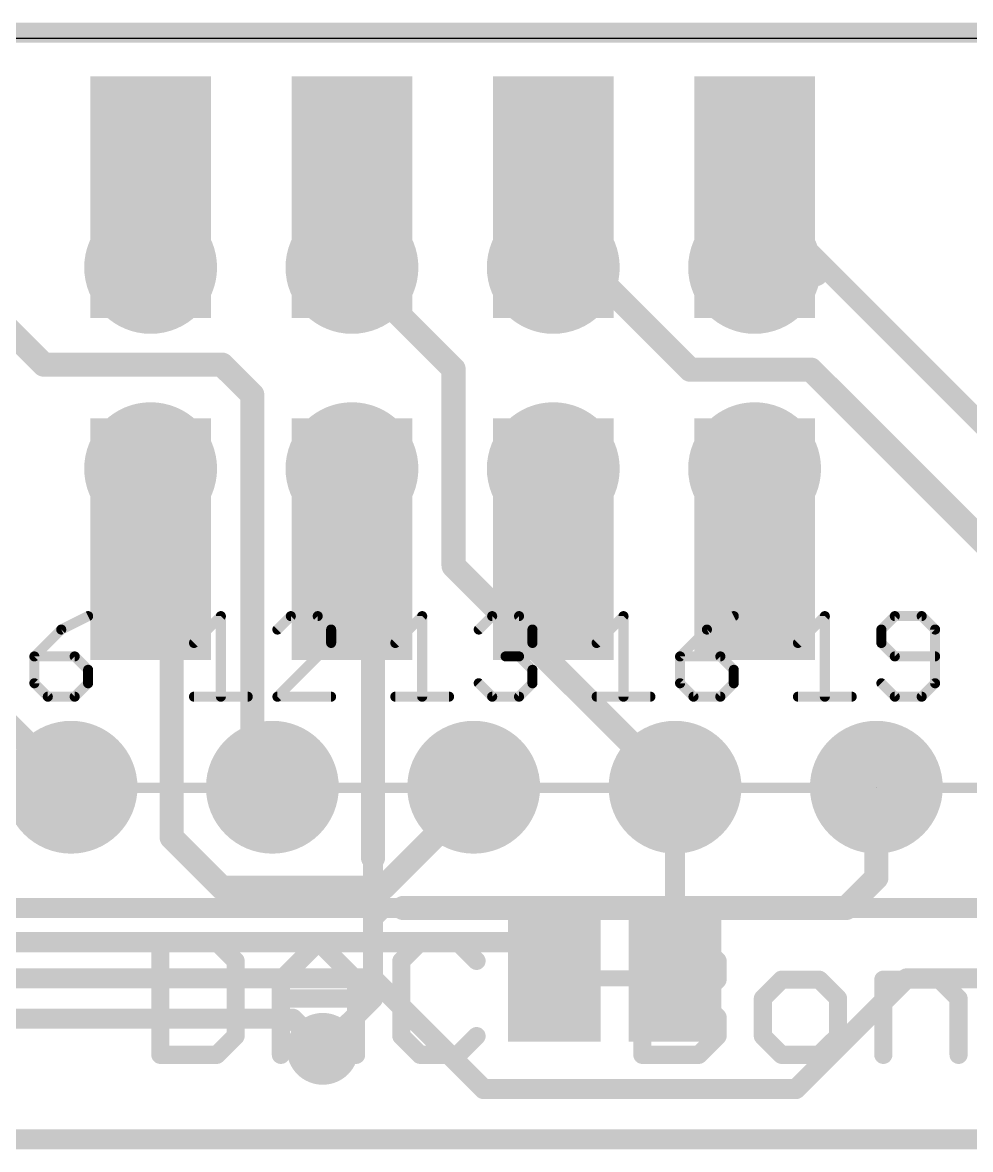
# Model space of a CAD drawing. Extents: x -5.3 to 74.7, y -12.4 to 39.9.
# Drawn here: x 47.39 to 59.35, y 16.64 to 30.86 of the extents above; entities that cross this region are included whole.
import ezdxf

# ---------------------------------------------------------------- set-up
doc = ezdxf.new("R2010")
doc.units = 0
for name, color, linetype in [('1', 12, 'CONTINUOUS'), ('16', 5, 'CONTINUOUS'), ('17', 110, 'CONTINUOUS'), ('18', 110, 'CONTINUOUS'), ('19', 53, 'CONTINUOUS'), ('20', 4, 'CONTINUOUS'), ('21', 40, 'CONTINUOUS'), ('47', 253, 'CONTINUOUS')]:
    doc.layers.add(name, color=color, linetype=linetype)

# ---------------------------------------------------------------- blocks, each defined once
blk = doc.blocks.new('ROUNDP')
at = {"const_width": 0.5}
blk.add_lwpolyline([(0, -0.25, 1), (0, 0.25, 1), (0, -0.25)], format="xyb", dxfattribs=at)
blk = doc.blocks.new('RECT')
blk.add_solid([(-0.5, -0.5), (0.5, -0.5), (-0.5, 0.5), (0.5, 0.5)])
blk = doc.blocks.new('ROUNDV')
at = {"const_width": 0.5}
blk.add_lwpolyline([(0, -0.25, 1), (0, 0.25, 1), (0, -0.25)], format="xyb", dxfattribs=at)

msp = doc.modelspace()

# ---------------------------------------------------------------- linework, layer by layer
at = {"layer": '1'}
for points, const_width in [([(65.024, 30.734), (0, 30.734)], 0.254), ([(51.55, 27.77), (52.832, 26.488)], 0.3048), ([(51.55, 27.77), (51.55, 27.77)], 0.254), ([(52.832, 24.003), (52.832, 26.488)], 0.3048), ([(51.55, 25.23), (51.816, 24.964)], 0.3048), ([(51.816, 24.964), (51.816, 20.32)], 0.3048), ([(55.626, 21.209), (52.832, 24.003)], 0.3048), ([(58.166, 20.066), (58.166, 21.209)], 0.3048), ([(55.626, 21.209), (55.626, 21.209)], 0.254), ([(51.816, 19.558), (51.816, 20.32)], 0.254), ([(57.785, 19.685), (58.166, 20.066)], 0.3048), ([(51.943, 19.685), (51.816, 19.558)], 0.254), ([(52.197, 19.685), (51.943, 19.685)], 0.254), ([(52.197, 19.685), (57.785, 19.685)], 0.3048), ([(51.816, 18.542), (51.816, 19.558)], 0.254), ([(51.181, 17.907), (51.816, 18.542)], 0.254), ([(35.306, 16.764), (65.024, 16.764)], 0.254)]:
    msp.add_lwpolyline(points, dxfattribs=dict(at, const_width=const_width))
for points, const_width in [([(51.6039, 27.8239, 1), (51.4961, 27.7161)], 0.1524), ([(51.5949, 27.8149, 1), (51.5051, 27.7251)], 0.127), ([(51.5051, 27.7251, 1), (51.5949, 27.8149)], 0.127), ([(52.9082, 26.488, 1), (52.7558, 26.488)], 0.1524), ([(52.7781, 26.4341, 1), (52.8859, 26.5419)], 0.1524), ([(51.6039, 25.2839, 1), (51.4961, 25.1761)], 0.1524), ([(51.8922, 24.964, 1), (51.7398, 24.964)], 0.1524), ([(51.7621, 24.9101, 1), (51.8699, 25.0179)], 0.1524), ([(52.8859, 24.0569, 1), (52.7781, 23.9491)], 0.1524), ([(52.7558, 24.003, 1), (52.9082, 24.003)], 0.1524), ([(55.5721, 21.1551, 1), (55.6799, 21.2629)], 0.1524), ([(58.2422, 21.209, 1), (58.0898, 21.209)], 0.1524), ([(55.6709, 21.2539, 1), (55.5811, 21.1641)], 0.127), ([(55.5811, 21.1641, 1), (55.6709, 21.2539)], 0.127), ([(51.7398, 20.32, 1), (51.8922, 20.32)], 0.1524), ([(51.8795, 20.32, 1), (51.7525, 20.32)], 0.127), ([(58.2199, 20.0121, 1), (58.1121, 20.1199)], 0.1524), ([(58.0898, 20.066, 1), (58.2422, 20.066)], 0.1524), ([(51.943, 19.7485, 1), (51.943, 19.6215)], 0.127), ([(51.9879, 19.6401, 1), (51.8981, 19.7299)], 0.127), ([(52.197, 19.7612, 1), (52.197, 19.6088)], 0.1524), ([(52.197, 19.6215, 1), (52.197, 19.7485)], 0.127), ([(57.7311, 19.7389, 1), (57.8389, 19.6311)], 0.1524), ([(57.785, 19.6088, 1), (57.785, 19.7612)], 0.1524), ([(51.8795, 19.558, 1), (51.7525, 19.558)], 0.127), ([(51.7711, 19.6029, 1), (51.8609, 19.5131)], 0.127), ([(51.7525, 19.558, 1), (51.8795, 19.558)], 0.127), ([(51.8609, 18.4971, 1), (51.7711, 18.5869)], 0.127), ([(51.7525, 18.542, 1), (51.8795, 18.542)], 0.127), ([(51.1361, 17.9519, 1), (51.2259, 17.8621)], 0.127)]:
    msp.add_lwpolyline(points, format="xyb", dxfattribs=dict(at, const_width=const_width))
at = {"layer": '16'}
for points, const_width in [([(65.024, 30.734), (0, 30.734)], 0.254), ([(51.5496, 28.6574), (51.55, 28.6574)], 0.4064), ([(51.55, 28.6574), (51.55, 27.77)], 0.4064), ([(54.0896, 28.6574), (54.09, 28.6574)], 0.4064), ([(54.09, 28.6574), (54.09, 27.77)], 0.4064), ([(56.63, 28.657), (56.63, 27.77)], 0.4064), ([(56.6296, 28.6574), (56.63, 28.657)], 0.254), ([(56.63, 28.657), (60.5728, 24.7142)], 0.254), ([(47.662, 26.543), (46.47, 27.735)], 0.3048), ([(54.526, 27.77), (54.09, 27.77)], 0.3048), ([(55.8165, 26.4795), (54.526, 27.77)], 0.3048), ([(56.63, 27.77), (56.63, 27.735)], 0.3048), ([(56.679, 27.686), (56.63, 27.735)], 0.254), ([(57.404, 27.686), (56.679, 27.686)], 0.3048), ([(47.662, 26.543), (49.911, 26.543)], 0.3048), ([(49.911, 26.543), (50.292, 26.162)], 0.3048), ([(55.8165, 26.4795), (57.3405, 26.4795)], 0.3048), ([(57.3405, 26.4795), (60.325, 23.495)], 0.3048), ([(50.292, 26.162), (50.292, 21.463)], 0.3048), ([(49.01, 25.23), (49.0096, 25.2296)], 0.3048), ([(49.0096, 25.2296), (49.0096, 24.892)], 0.3048), ([(51.55, 24.3394), (51.55, 25.23)], 0.4064), ([(54.09, 24.3394), (54.09, 25.23)], 0.4064), ([(49.022, 24.892), (49.0096, 24.892)], 0.4064), ([(49.0096, 24.892), (49.0096, 24.3394)], 0.4064), ([(49.022, 24.052), (49.022, 24.892)], 0.4064), ([(51.5496, 24.3394), (51.55, 24.3394)], 0.4064), ([(54.0896, 24.3394), (54.09, 24.3394)], 0.4064), ([(49.1, 24.052), (49.022, 24.052)], 0.4064), ([(49.1, 24.052), (49.276, 23.876)], 0.3048), ([(49.276, 23.876), (49.276, 20.574)], 0.3048), ([(46.47, 22.745), (48.006, 21.209)], 0.3048), ([(50.292, 21.463), (50.546, 21.209)], 0.3048), ([(53.086, 21.082), (53.086, 21.209)], 0.3048), ([(51.943, 19.939), (53.086, 21.082)], 0.3048), ([(55.626, 18.796), (55.626, 21.209)], 0.254), ([(49.276, 20.574), (49.911, 19.939)], 0.3048), ([(49.911, 19.939), (51.943, 19.939)], 0.3048), ([(0, 19.685), (65.024, 19.685)], 0.254), ([(31.6876, 19.2532), (53.6448, 19.2532)], 0.254), ([(53.6448, 19.2532), (54.102, 18.796)], 0.254), ([(31.877, 18.796), (51.816, 18.796)], 0.254), ([(51.816, 18.796), (53.213, 17.399)], 0.254), ([(57.15, 17.399), (58.547, 18.796)], 0.254), ([(58.547, 18.796), (61.214, 18.796)], 0.254), ([(32.131, 18.288), (50.8, 18.288)], 0.254), ([(50.8, 18.288), (51.181, 17.907)], 0.254), ([(53.213, 17.399), (57.15, 17.399)], 0.254)]:
    msp.add_lwpolyline(points, dxfattribs=dict(at, const_width=const_width))
for points, const_width in [([(51.5496, 28.759, 1), (51.5496, 28.5558)], 0.2032), ([(51.6516, 28.6574, 1), (51.4484, 28.6574)], 0.2032), ([(51.55, 28.5558, 1), (51.55, 28.759)], 0.2032), ([(54.0896, 28.759, 1), (54.0896, 28.5558)], 0.2032), ([(54.1916, 28.6574, 1), (53.9884, 28.6574)], 0.2032), ([(54.09, 28.5558, 1), (54.09, 28.759)], 0.2032), ([(56.7316, 28.657, 1), (56.5284, 28.657)], 0.2032), ([(56.6745, 28.7023, 1), (56.5847, 28.6125)], 0.127), ([(56.6749, 28.7019, 1), (56.5851, 28.6121)], 0.127), ([(56.5851, 28.6121, 1), (56.6749, 28.7019)], 0.127), ([(54.09, 27.8462, 1), (54.09, 27.6938)], 0.1524), ([(54.5799, 27.8239, 1), (54.4721, 27.7161)], 0.1524), ([(54.526, 27.6938, 1), (54.526, 27.8462)], 0.1524), ([(56.7062, 27.77, 1), (56.5538, 27.77)], 0.1524), ([(51.4484, 27.77, 1), (51.6516, 27.77)], 0.2032), ([(53.9884, 27.77, 1), (54.1916, 27.77)], 0.2032), ([(56.5284, 27.77, 1), (56.7316, 27.77)], 0.2032), ([(56.5538, 27.735, 1), (56.7062, 27.735)], 0.1524), ([(56.6749, 27.7799, 1), (56.5851, 27.6901)], 0.127), ([(56.679, 27.7622, 1), (56.679, 27.6098)], 0.1524), ([(56.6341, 27.6411, 1), (56.7239, 27.7309)], 0.127), ([(57.404, 27.6098, 1), (57.404, 27.7622)], 0.1524), ([(47.662, 26.6192, 1), (47.662, 26.4668)], 0.1524), ([(47.6081, 26.4891, 1), (47.7159, 26.5969)], 0.1524), ([(49.9649, 26.5969, 1), (49.8571, 26.4891)], 0.1524), ([(49.911, 26.4668, 1), (49.911, 26.6192)], 0.1524), ([(55.8165, 26.5557, 1), (55.8165, 26.4033)], 0.1524), ([(55.7626, 26.4256, 1), (55.8704, 26.5334)], 0.1524), ([(57.3944, 26.5334, 1), (57.2866, 26.4256)], 0.1524), ([(57.3405, 26.4033, 1), (57.3405, 26.5557)], 0.1524), ([(50.3682, 26.162, 1), (50.2158, 26.162)], 0.1524), ([(50.2381, 26.1081, 1), (50.3459, 26.2159)], 0.1524), ([(49.0858, 25.2296, 1), (48.9334, 25.2296)], 0.1524), ([(48.9557, 25.2835, 1), (49.0635, 25.1757)], 0.1524), ([(49.0639, 25.1761, 1), (48.9561, 25.2839)], 0.1524), ([(51.6516, 25.23, 1), (51.4484, 25.23)], 0.2032), ([(54.1916, 25.23, 1), (53.9884, 25.23)], 0.2032), ([(49.0096, 24.9936, 1), (49.0096, 24.7904)], 0.2032), ([(49.1112, 24.892, 1), (48.908, 24.892)], 0.2032), ([(49.1236, 24.892, 1), (48.9204, 24.892)], 0.2032), ([(49.022, 24.7904, 1), (49.022, 24.9936)], 0.2032), ([(48.9334, 24.892, 1), (49.0858, 24.892)], 0.1524), ([(51.5496, 24.441, 1), (51.5496, 24.2378)], 0.2032), ([(51.55, 24.2378, 1), (51.55, 24.441)], 0.2032), ([(54.0896, 24.441, 1), (54.0896, 24.2378)], 0.2032), ([(54.09, 24.2378, 1), (54.09, 24.441)], 0.2032), ([(48.908, 24.3394, 1), (49.1112, 24.3394)], 0.2032), ([(51.4484, 24.3394, 1), (51.6516, 24.3394)], 0.2032), ([(53.9884, 24.3394, 1), (54.1916, 24.3394)], 0.2032), ([(49.022, 24.1536, 1), (49.022, 23.9504)], 0.2032), ([(49.1539, 24.1059, 1), (49.0461, 23.9981)], 0.1524), ([(49.1, 23.9504, 1), (49.1, 24.1536)], 0.2032), ([(48.9204, 24.052, 1), (49.1236, 24.052)], 0.2032), ([(49.3522, 23.876, 1), (49.1998, 23.876)], 0.1524), ([(49.2221, 23.8221, 1), (49.3299, 23.9299)], 0.1524), ([(50.3459, 21.5169, 1), (50.2381, 21.4091)], 0.1524), ([(50.2158, 21.463, 1), (50.3682, 21.463)], 0.1524), ([(47.9521, 21.1551, 1), (48.0599, 21.2629)], 0.1524), ([(50.4921, 21.1551, 1), (50.5999, 21.2629)], 0.1524), ([(53.1622, 21.209, 1), (53.0098, 21.209)], 0.1524), ([(55.6895, 21.209, 1), (55.5625, 21.209)], 0.127), ([(53.1399, 21.0281, 1), (53.0321, 21.1359)], 0.1524), ([(53.0098, 21.082, 1), (53.1622, 21.082)], 0.1524), ([(49.3299, 20.6279, 1), (49.2221, 20.5201)], 0.1524), ([(49.1998, 20.574, 1), (49.3522, 20.574)], 0.1524), ([(49.911, 20.0152, 1), (49.911, 19.8628)], 0.1524), ([(49.8571, 19.8851, 1), (49.9649, 19.9929)], 0.1524), ([(51.8891, 19.9929, 1), (51.9969, 19.8851)], 0.1524), ([(51.943, 19.8628, 1), (51.943, 20.0152)], 0.1524), ([(53.6897, 19.2981, 1), (53.5999, 19.2083)], 0.127), ([(53.6448, 19.1897, 1), (53.6448, 19.3167)], 0.127), ([(51.8609, 18.8409, 1), (51.7711, 18.7511)], 0.127), ([(51.816, 18.7325, 1), (51.816, 18.8595)], 0.127), ([(58.547, 18.8595, 1), (58.547, 18.7325)], 0.127), ([(58.5919, 18.7511, 1), (58.5021, 18.8409)], 0.127), ([(54.0571, 18.7511, 1), (54.1469, 18.8409)], 0.127), ([(55.5625, 18.796, 1), (55.6895, 18.796)], 0.127), ([(50.8449, 18.3329, 1), (50.7551, 18.2431)], 0.127), ([(50.8, 18.2245, 1), (50.8, 18.3515)], 0.127), ([(51.1361, 17.8621, 1), (51.2259, 17.9519)], 0.127), ([(53.213, 17.4625, 1), (53.213, 17.3355)], 0.127), ([(53.1681, 17.3541, 1), (53.2579, 17.4439)], 0.127), ([(57.1051, 17.4439, 1), (57.1949, 17.3541)], 0.127), ([(57.15, 17.3355, 1), (57.15, 17.4625)], 0.127)]:
    msp.add_lwpolyline(points, format="xyb", dxfattribs=dict(at, const_width=const_width))
at = {"layer": '19'}
msp.add_line((58.166, 21.209), (58.166, 21.209), dxfattribs=at)
at = {"layer": '20'}
msp.add_line((62, 30.6604), (3, 30.6604), dxfattribs=at)
at = {"layer": '21'}
for points, const_width in [([(48.2212, 23.3689), (47.8822, 23.1994)], 0.127), ([(49.557, 23.0299), (49.896, 23.3689)], 0.127), ([(49.896, 23.3689), (49.896, 22.352)], 0.127), ([(50.779, 23.3689), (50.6095, 23.1994)], 0.127), ([(51.1179, 23.3689), (50.779, 23.3689)], 0.127), ([(51.2874, 23.1994), (51.1179, 23.3689)], 0.127), ([(52.097, 23.0299), (52.436, 23.3689)], 0.127), ([(52.436, 23.3689), (52.436, 22.352)], 0.127), ([(53.1495, 23.1994), (53.319, 23.3689)], 0.127), ([(53.319, 23.3689), (53.6579, 23.3689)], 0.127), ([(53.6579, 23.3689), (53.8274, 23.1994)], 0.127), ([(54.637, 23.0299), (54.976, 23.3689)], 0.127), ([(54.976, 23.3689), (54.976, 22.352)], 0.127), ([(56.3674, 23.3689), (56.0285, 23.1994)], 0.127), ([(57.177, 23.0299), (57.516, 23.3689)], 0.127), ([(57.516, 23.3689), (57.516, 22.352)], 0.127), ([(58.399, 23.3689), (58.2295, 23.1994)], 0.127), ([(58.7379, 23.3689), (58.399, 23.3689)], 0.127), ([(58.9074, 23.1994), (58.7379, 23.3689)], 0.127), ([(47.8822, 23.1994), (47.5433, 22.8604)], 0.127), ([(51.2874, 23.0299), (51.2874, 23.1994)], 0.127), ([(53.8274, 23.1994), (53.8274, 23.0299)], 0.127), ([(56.0285, 23.1994), (55.6895, 22.8604)], 0.127), ([(58.2295, 23.1994), (58.2295, 23.0299)], 0.127), ([(58.9074, 22.5215), (58.9074, 23.1994)], 0.127), ([(50.6095, 22.352), (51.2874, 23.0299)], 0.127), ([(53.8274, 23.0299), (53.6579, 22.8604)], 0.127), ([(58.2295, 23.0299), (58.399, 22.8604)], 0.127), ([(47.5433, 22.8604), (47.5433, 22.5215)], 0.127), ([(48.0517, 22.8604), (47.5433, 22.8604)], 0.127), ([(48.2212, 22.691), (48.0517, 22.8604)], 0.127), ([(53.6579, 22.8604), (53.4885, 22.8604)], 0.127), ([(53.6579, 22.8604), (53.8274, 22.691)], 0.127), ([(55.6895, 22.8604), (55.6895, 22.5215)], 0.127), ([(56.1979, 22.8604), (55.6895, 22.8604)], 0.127), ([(56.3674, 22.691), (56.1979, 22.8604)], 0.127), ([(58.399, 22.8604), (58.9074, 22.8604)], 0.127), ([(48.2212, 22.5215), (48.2212, 22.691)], 0.127), ([(53.8274, 22.691), (53.8274, 22.5215)], 0.127), ([(56.3674, 22.5215), (56.3674, 22.691)], 0.127), ([(47.5433, 22.5215), (47.7127, 22.352)], 0.127), ([(48.0517, 22.352), (48.2212, 22.5215)], 0.127), ([(53.319, 22.352), (53.1495, 22.5215)], 0.127), ([(53.8274, 22.5215), (53.6579, 22.352)], 0.127), ([(55.6895, 22.5215), (55.859, 22.352)], 0.127), ([(56.1979, 22.352), (56.3674, 22.5215)], 0.127), ([(58.2295, 22.5215), (58.399, 22.352)], 0.127), ([(58.7379, 22.352), (58.9074, 22.5215)], 0.127), ([(47.7127, 22.352), (48.0517, 22.352)], 0.127), ([(49.557, 22.352), (50.235, 22.352)], 0.127), ([(51.2874, 22.352), (50.6095, 22.352)], 0.127), ([(52.097, 22.352), (52.775, 22.352)], 0.127), ([(53.6579, 22.352), (53.319, 22.352)], 0.127), ([(54.637, 22.352), (55.315, 22.352)], 0.127), ([(55.859, 22.352), (56.1979, 22.352)], 0.127), ([(57.177, 22.352), (57.855, 22.352)], 0.127), ([(58.399, 22.352), (58.7379, 22.352)], 0.127), ([(49.1328, 19.2544), (49.1328, 17.8308)], 0.2286), ([(49.8446, 19.2544), (49.1328, 19.2544)], 0.2286), ([(50.0819, 19.0171), (49.8446, 19.2544)], 0.2286), ([(50.653, 18.7799), (51.1276, 19.2544)], 0.2286), ([(51.1276, 19.2544), (51.6021, 18.7799)], 0.2286), ([(52.4105, 19.2544), (52.1733, 19.0171)], 0.2286), ([(52.8851, 19.2544), (52.4105, 19.2544)], 0.2286), ([(53.1223, 19.0171), (52.8851, 19.2544)], 0.2286), ([(55.2137, 17.8308), (55.2137, 19.2544)], 0.2286), ([(55.2137, 19.2544), (55.9255, 19.2544)], 0.2286), ([(55.9255, 19.2544), (56.1628, 19.0171)], 0.2286), ([(50.0819, 18.0681), (50.0819, 19.0171)], 0.2286), ([(52.1733, 19.0171), (52.1733, 18.0681)], 0.2286), ([(56.1628, 19.0171), (56.1628, 18.7799)], 0.2286), ([(50.653, 17.8308), (50.653, 18.7799)], 0.2286), ([(51.6021, 18.7799), (51.6021, 17.8308)], 0.2286), ([(56.1628, 18.7799), (55.9255, 18.5426)], 0.2286), ([(56.9712, 18.7799), (56.7339, 18.5426)], 0.2286), ([(57.4457, 18.7799), (56.9712, 18.7799)], 0.2286), ([(57.683, 18.5426), (57.4457, 18.7799)], 0.2286), ([(58.2541, 17.8308), (58.2541, 18.7799)], 0.2286), ([(58.2541, 18.7799), (58.9659, 18.7799)], 0.2286), ([(58.9659, 18.7799), (59.2032, 18.5426)], 0.2286), ([(50.653, 18.5426), (51.6021, 18.5426)], 0.2286), ([(55.2137, 18.5426), (55.9255, 18.5426)], 0.2286), ([(55.9255, 18.5426), (56.1628, 18.3053)], 0.2286), ([(56.7339, 18.5426), (56.7339, 18.0681)], 0.2286), ([(57.683, 18.0681), (57.683, 18.5426)], 0.2286), ([(59.2032, 18.5426), (59.2032, 17.8308)], 0.2286), ([(56.1628, 18.3053), (56.1628, 18.0681)], 0.2286), ([(49.8446, 17.8308), (50.0819, 18.0681)], 0.2286), ([(52.1733, 18.0681), (52.4105, 17.8308)], 0.2286), ([(52.8851, 17.8308), (53.1223, 18.0681)], 0.2286), ([(56.1628, 18.0681), (55.9255, 17.8308)], 0.2286), ([(56.7339, 18.0681), (56.9712, 17.8308)], 0.2286), ([(57.4457, 17.8308), (57.683, 18.0681)], 0.2286), ([(49.1328, 17.8308), (49.8446, 17.8308)], 0.2286), ([(52.4105, 17.8308), (52.8851, 17.8308)], 0.2286), ([(55.9255, 17.8308), (55.2137, 17.8308)], 0.2286), ([(56.9712, 17.8308), (57.4457, 17.8308)], 0.2286)]:
    msp.add_lwpolyline(points, dxfattribs=dict(at, const_width=const_width))
for points, const_width in [([(48.2354, 23.3405, 1), (48.207, 23.3973)], 0.0635), ([(49.9277, 23.3689, 1), (49.8642, 23.3689)], 0.0635), ([(49.9184, 23.3464, 1), (49.8735, 23.3913)], 0.0635), ([(50.779, 23.4006, 1), (50.779, 23.3371)], 0.0635), ([(50.8014, 23.3464, 1), (50.7565, 23.3913)], 0.0635), ([(51.1404, 23.3913, 1), (51.0955, 23.3464)], 0.0635), ([(51.1179, 23.3371, 1), (51.1179, 23.4006)], 0.0635), ([(52.4677, 23.3689, 1), (52.4042, 23.3689)], 0.0635), ([(52.4584, 23.3464, 1), (52.4135, 23.3913)], 0.0635), ([(53.319, 23.4006, 1), (53.319, 23.3371)], 0.0635), ([(53.3414, 23.3464, 1), (53.2965, 23.3913)], 0.0635), ([(53.6804, 23.3913, 1), (53.6355, 23.3464)], 0.0635), ([(53.6579, 23.3371, 1), (53.6579, 23.4006)], 0.0635), ([(55.0077, 23.3689, 1), (54.9442, 23.3689)], 0.0635), ([(54.9984, 23.3464, 1), (54.9535, 23.3913)], 0.0635), ([(56.3816, 23.3405, 1), (56.3532, 23.3973)], 0.0635), ([(57.5477, 23.3689, 1), (57.4842, 23.3689)], 0.0635), ([(57.5384, 23.3464, 1), (57.4935, 23.3913)], 0.0635), ([(58.399, 23.4006, 1), (58.399, 23.3371)], 0.0635), ([(58.4214, 23.3464, 1), (58.3765, 23.3913)], 0.0635), ([(58.7604, 23.3913, 1), (58.7155, 23.3464)], 0.0635), ([(58.7379, 23.3371, 1), (58.7379, 23.4006)], 0.0635), ([(47.868, 23.2278, 1), (47.8964, 23.171)], 0.0635), ([(47.9047, 23.1769, 1), (47.8598, 23.2218)], 0.0635), ([(50.587, 23.2218, 1), (50.632, 23.1769)], 0.0635), ([(51.3192, 23.1994, 1), (51.2557, 23.1994)], 0.0635), ([(51.265, 23.1769, 1), (51.3099, 23.2218)], 0.0635), ([(53.127, 23.2218, 1), (53.172, 23.1769)], 0.0635), ([(53.8592, 23.1994, 1), (53.7957, 23.1994)], 0.0635), ([(53.805, 23.1769, 1), (53.8499, 23.2218)], 0.0635), ([(56.0143, 23.2278, 1), (56.0427, 23.171)], 0.0635), ([(56.0509, 23.1769, 1), (56.006, 23.2218)], 0.0635), ([(58.2613, 23.1994, 1), (58.1977, 23.1994)], 0.0635), ([(58.207, 23.2218, 1), (58.252, 23.1769)], 0.0635), ([(58.9392, 23.1994, 1), (58.8757, 23.1994)], 0.0635), ([(58.885, 23.1769, 1), (58.9299, 23.2218)], 0.0635), ([(49.5346, 23.0524, 1), (49.5795, 23.0075)], 0.0635), ([(51.2557, 23.0299, 1), (51.3192, 23.0299)], 0.0635), ([(51.3099, 23.0075, 1), (51.265, 23.0524)], 0.0635), ([(52.0746, 23.0524, 1), (52.1195, 23.0075)], 0.0635), ([(53.7957, 23.0299, 1), (53.8592, 23.0299)], 0.0635), ([(53.8499, 23.0075, 1), (53.805, 23.0524)], 0.0635), ([(54.6146, 23.0524, 1), (54.6595, 23.0075)], 0.0635), ([(57.1546, 23.0524, 1), (57.1995, 23.0075)], 0.0635), ([(58.1977, 23.0299, 1), (58.2613, 23.0299)], 0.0635), ([(58.252, 23.0524, 1), (58.207, 23.0075)], 0.0635), ([(47.575, 22.8604, 1), (47.5115, 22.8604)], 0.0635), ([(47.5433, 22.8922, 1), (47.5433, 22.8287)], 0.0635), ([(47.5208, 22.8829, 1), (47.5657, 22.838)], 0.0635), ([(48.0742, 22.8829, 1), (48.0293, 22.838)], 0.0635), ([(48.0517, 22.8287, 1), (48.0517, 22.8922)], 0.0635), ([(53.4885, 22.8922, 1), (53.4885, 22.8287)], 0.0635), ([(53.6804, 22.8829, 1), (53.6355, 22.838)], 0.0635), ([(53.6355, 22.8829, 1), (53.6804, 22.838)], 0.0635), ([(53.6579, 22.8287, 1), (53.6579, 22.8922)], 0.0635), ([(55.7213, 22.8604, 1), (55.6578, 22.8604)], 0.0635), ([(55.6895, 22.8922, 1), (55.6895, 22.8287)], 0.0635), ([(55.667, 22.8829, 1), (55.712, 22.838)], 0.0635), ([(56.2204, 22.8829, 1), (56.1755, 22.838)], 0.0635), ([(56.1979, 22.8287, 1), (56.1979, 22.8922)], 0.0635), ([(58.399, 22.8922, 1), (58.399, 22.8287)], 0.0635), ([(58.3765, 22.838, 1), (58.4214, 22.8829)], 0.0635), ([(58.9074, 22.8287, 1), (58.9074, 22.8922)], 0.0635), ([(48.2529, 22.691, 1), (48.1894, 22.691)], 0.0635), ([(48.1987, 22.6685, 1), (48.2436, 22.7134)], 0.0635), ([(53.8592, 22.691, 1), (53.7957, 22.691)], 0.0635), ([(53.805, 22.6685, 1), (53.8499, 22.7134)], 0.0635), ([(56.3992, 22.691, 1), (56.3357, 22.691)], 0.0635), ([(56.345, 22.6685, 1), (56.3899, 22.7134)], 0.0635), ([(47.5115, 22.5215, 1), (47.575, 22.5215)], 0.0635), ([(47.5657, 22.5439, 1), (47.5208, 22.499)], 0.0635), ([(48.1894, 22.5215, 1), (48.2529, 22.5215)], 0.0635), ([(48.2436, 22.499, 1), (48.1987, 22.5439)], 0.0635), ([(53.172, 22.5439, 1), (53.127, 22.499)], 0.0635), ([(53.7957, 22.5215, 1), (53.8592, 22.5215)], 0.0635), ([(53.8499, 22.499, 1), (53.805, 22.5439)], 0.0635), ([(55.712, 22.5439, 1), (55.667, 22.499)], 0.0635), ([(55.6578, 22.5215, 1), (55.7213, 22.5215)], 0.0635), ([(56.3357, 22.5215, 1), (56.3992, 22.5215)], 0.0635), ([(56.3899, 22.499, 1), (56.345, 22.5439)], 0.0635), ([(58.252, 22.5439, 1), (58.207, 22.499)], 0.0635), ([(58.8757, 22.5215, 1), (58.9392, 22.5215)], 0.0635), ([(58.9299, 22.499, 1), (58.885, 22.5439)], 0.0635), ([(47.7127, 22.3837, 1), (47.7127, 22.3203)], 0.0635), ([(47.6903, 22.3295, 1), (47.7352, 22.3745)], 0.0635), ([(48.0293, 22.3745, 1), (48.0742, 22.3295)], 0.0635), ([(48.0517, 22.3203, 1), (48.0517, 22.3837)], 0.0635), ([(49.557, 22.3837, 1), (49.557, 22.3203)], 0.0635), ([(49.8642, 22.352, 1), (49.9277, 22.352)], 0.0635), ([(50.235, 22.3203, 1), (50.235, 22.3837)], 0.0635), ([(50.587, 22.3745, 1), (50.632, 22.3295)], 0.0635), ([(50.6095, 22.3837, 1), (50.6095, 22.3203)], 0.0635), ([(51.2874, 22.3203, 1), (51.2874, 22.3837)], 0.0635), ([(52.097, 22.3837, 1), (52.097, 22.3203)], 0.0635), ([(52.4042, 22.352, 1), (52.4677, 22.352)], 0.0635), ([(52.775, 22.3203, 1), (52.775, 22.3837)], 0.0635), ([(53.319, 22.3837, 1), (53.319, 22.3203)], 0.0635), ([(53.2965, 22.3295, 1), (53.3414, 22.3745)], 0.0635), ([(53.6355, 22.3745, 1), (53.6804, 22.3295)], 0.0635), ([(53.6579, 22.3203, 1), (53.6579, 22.3837)], 0.0635), ([(54.637, 22.3837, 1), (54.637, 22.3203)], 0.0635), ([(54.9442, 22.352, 1), (55.0077, 22.352)], 0.0635), ([(55.315, 22.3203, 1), (55.315, 22.3837)], 0.0635), ([(55.859, 22.3837, 1), (55.859, 22.3203)], 0.0635), ([(55.8365, 22.3295, 1), (55.8814, 22.3745)], 0.0635), ([(56.1755, 22.3745, 1), (56.2204, 22.3295)], 0.0635), ([(56.1979, 22.3203, 1), (56.1979, 22.3837)], 0.0635), ([(57.177, 22.3837, 1), (57.177, 22.3203)], 0.0635), ([(57.4842, 22.352, 1), (57.5477, 22.352)], 0.0635), ([(57.855, 22.3203, 1), (57.855, 22.3837)], 0.0635), ([(58.399, 22.3837, 1), (58.399, 22.3203)], 0.0635), ([(58.3765, 22.3295, 1), (58.4214, 22.3745)], 0.0635), ([(58.7155, 22.3745, 1), (58.7604, 22.3295)], 0.0635), ([(58.7379, 22.3203, 1), (58.7379, 22.3837)], 0.0635), ([(49.19, 19.2544, 1), (49.0757, 19.2544)], 0.1143), ([(49.1328, 19.3116, 1), (49.1328, 19.1973)], 0.1143), ([(49.885, 19.2948, 1), (49.8042, 19.214)], 0.1143), ([(49.8446, 19.1973, 1), (49.8446, 19.3116)], 0.1143), ([(51.168, 19.2948, 1), (51.0872, 19.214)], 0.1143), ([(51.168, 19.214, 1), (51.0872, 19.2948)], 0.1143), ([(52.4105, 19.3116, 1), (52.4105, 19.1973)], 0.1143), ([(52.4509, 19.214, 1), (52.3701, 19.2948)], 0.1143), ([(52.9255, 19.2948, 1), (52.8447, 19.214)], 0.1143), ([(52.8851, 19.1973, 1), (52.8851, 19.3116)], 0.1143), ([(55.2708, 19.2544, 1), (55.1565, 19.2544)], 0.1143), ([(55.2137, 19.3116, 1), (55.2137, 19.1973)], 0.1143), ([(55.9659, 19.2948, 1), (55.8851, 19.214)], 0.1143), ([(55.9255, 19.1973, 1), (55.9255, 19.3116)], 0.1143), ([(50.139, 19.0171, 1), (50.0247, 19.0171)], 0.1143), ([(50.0415, 18.9767, 1), (50.1223, 19.0576)], 0.1143), ([(52.1328, 19.0576, 1), (52.2137, 18.9767)], 0.1143), ([(52.2304, 19.0171, 1), (52.1161, 19.0171)], 0.1143), ([(53.0819, 18.9767, 1), (53.1627, 19.0576)], 0.1143), ([(56.2199, 19.0171, 1), (56.1056, 19.0171)], 0.1143), ([(56.1224, 18.9767, 1), (56.2032, 19.0576)], 0.1143), ([(50.6126, 18.8203, 1), (50.6935, 18.7395)], 0.1143), ([(50.7102, 18.7799, 1), (50.5959, 18.7799)], 0.1143), ([(51.6593, 18.7799, 1), (51.545, 18.7799)], 0.1143), ([(51.5617, 18.7395, 1), (51.6425, 18.8203)], 0.1143), ([(56.1056, 18.7799, 1), (56.2199, 18.7799)], 0.1143), ([(56.2032, 18.7395, 1), (56.1224, 18.8203)], 0.1143), ([(56.9712, 18.837, 1), (56.9712, 18.7227)], 0.1143), ([(57.0116, 18.7395, 1), (56.9308, 18.8203)], 0.1143), ([(57.4861, 18.8203, 1), (57.4053, 18.7395)], 0.1143), ([(57.4457, 18.7227, 1), (57.4457, 18.837)], 0.1143), ([(58.2541, 18.837, 1), (58.2541, 18.7227)], 0.1143), ([(58.3113, 18.7799, 1), (58.197, 18.7799)], 0.1143), ([(59.0064, 18.8203, 1), (58.9255, 18.7395)], 0.1143), ([(58.9659, 18.7227, 1), (58.9659, 18.837)], 0.1143), ([(50.653, 18.5998, 1), (50.653, 18.4855)], 0.1143), ([(51.6021, 18.4855, 1), (51.6021, 18.5998)], 0.1143), ([(55.2137, 18.5998, 1), (55.2137, 18.4855)], 0.1143), ([(55.9659, 18.583, 1), (55.8851, 18.5022)], 0.1143), ([(55.8851, 18.583, 1), (55.9659, 18.5022)], 0.1143), ([(55.9255, 18.4855, 1), (55.9255, 18.5998)], 0.1143), ([(56.6935, 18.583, 1), (56.7743, 18.5022)], 0.1143), ([(56.7911, 18.5426, 1), (56.6768, 18.5426)], 0.1143), ([(57.7401, 18.5426, 1), (57.6258, 18.5426)], 0.1143), ([(57.6426, 18.5022, 1), (57.7234, 18.583)], 0.1143), ([(59.2604, 18.5426, 1), (59.1461, 18.5426)], 0.1143), ([(59.1628, 18.5022, 1), (59.2436, 18.583)], 0.1143), ([(56.2199, 18.3053, 1), (56.1056, 18.3053)], 0.1143), ([(56.1224, 18.2649, 1), (56.2032, 18.3457)], 0.1143), ([(50.0247, 18.0681, 1), (50.139, 18.0681)], 0.1143), ([(50.1223, 18.0277, 1), (50.0415, 18.1085)], 0.1143), ([(52.2137, 18.1085, 1), (52.1328, 18.0277)], 0.1143), ([(52.1161, 18.0681, 1), (52.2304, 18.0681)], 0.1143), ([(53.1627, 18.0277, 1), (53.0819, 18.1085)], 0.1143), ([(56.1056, 18.0681, 1), (56.2199, 18.0681)], 0.1143), ([(56.2032, 18.0277, 1), (56.1224, 18.1085)], 0.1143), ([(56.7743, 18.1085, 1), (56.6935, 18.0277)], 0.1143), ([(56.6768, 18.0681, 1), (56.7911, 18.0681)], 0.1143), ([(57.6258, 18.0681, 1), (57.7401, 18.0681)], 0.1143), ([(57.7234, 18.0277, 1), (57.6426, 18.1085)], 0.1143), ([(49.1328, 17.888, 1), (49.1328, 17.7736)], 0.1143), ([(49.8042, 17.8712, 1), (49.885, 17.7904)], 0.1143), ([(49.8446, 17.7736, 1), (49.8446, 17.888)], 0.1143), ([(52.4105, 17.888, 1), (52.4105, 17.7736)], 0.1143), ([(52.3701, 17.7904, 1), (52.4509, 17.8712)], 0.1143), ([(52.8447, 17.8712, 1), (52.9255, 17.7904)], 0.1143), ([(52.8851, 17.7736, 1), (52.8851, 17.888)], 0.1143), ([(55.2137, 17.888, 1), (55.2137, 17.7736)], 0.1143), ([(55.8851, 17.8712, 1), (55.9659, 17.7904)], 0.1143), ([(55.9255, 17.7736, 1), (55.9255, 17.888)], 0.1143), ([(56.9712, 17.888, 1), (56.9712, 17.7736)], 0.1143), ([(56.9308, 17.7904, 1), (57.0116, 17.8712)], 0.1143), ([(57.4053, 17.8712, 1), (57.4861, 17.7904)], 0.1143), ([(57.4457, 17.7736, 1), (57.4457, 17.888)], 0.1143), ([(49.0757, 17.8308, 1), (49.19, 17.8308)], 0.1143), ([(50.5959, 17.8308, 1), (50.7102, 17.8308)], 0.1143), ([(51.545, 17.8308, 1), (51.6593, 17.8308)], 0.1143), ([(55.1565, 17.8308, 1), (55.2708, 17.8308)], 0.1143), ([(58.197, 17.8308, 1), (58.3113, 17.8308)], 0.1143), ([(59.1461, 17.8308, 1), (59.2604, 17.8308)], 0.1143)]:
    msp.add_lwpolyline(points, format="xyb", dxfattribs=dict(at, const_width=const_width))
at = {"layer": '47', "const_width": 0.13}
for points in [[(13.9, 30.7), (74.65, 30.7)], [(29.1, 30.7), (71.25, 30.7)], [(30.2, 21.2), (71.25, 21.2)]]:
    msp.add_lwpolyline(points, dxfattribs=at)

# ---------------------------------------------------------------- block references
at = {"layer": '16'}
for p, xscale, yscale, rotation in [((49.0096, 28.6574), 3.048, 1.524, 270), ((51.5496, 28.6574), 3.048, 1.524, 270), ((54.0896, 28.6574), 3.048, 1.524, 270), ((56.6296, 28.6574), 3.048, 1.524, 270), ((49.0096, 24.3394), 3.048, 1.524, 90), ((51.5496, 24.3394), 3.048, 1.524, 90), ((54.0896, 24.3394), 3.048, 1.524, 90), ((56.6296, 24.3394), 3.048, 1.524, 90), ((54.864, 18.796), 0.635, 0.2032, 180)]:
    msp.add_blockref('RECT', p, dxfattribs=dict(at, xscale=xscale, yscale=yscale, rotation=rotation))
at = {"layer": '16', "xscale": 1.1684, "yscale": 1.6002}
for p in [(54.102, 18.796), (55.626, 18.796)]:
    msp.add_blockref('RECT', p, dxfattribs=at)
at = {"layer": '17', "xscale": 1.6764, "yscale": 1.6764}
for p in [(49.01, 27.77), (49.01, 27.77), (51.55, 27.77), (51.55, 27.77), (54.09, 27.77), (54.09, 27.77), (56.63, 27.77), (56.63, 27.77), (49.01, 25.23), (49.01, 25.23), (51.55, 25.23), (51.55, 25.23), (54.09, 25.23), (54.09, 25.23), (56.63, 25.23), (56.63, 25.23)]:
    msp.add_blockref('ROUNDP', p, dxfattribs=at)
at = {"layer": '17', "xscale": 1.6764, "yscale": 1.6764, "rotation": 90}
for p in [(48.006, 21.209), (48.006, 21.209), (50.546, 21.209), (50.546, 21.209), (53.086, 21.209), (53.086, 21.209), (55.626, 21.209), (55.626, 21.209), (58.166, 21.209), (58.166, 21.209)]:
    msp.add_blockref('ROUNDP', p, dxfattribs=at)
at = {"layer": '18', "xscale": 0.9064, "yscale": 0.9064}
msp.add_blockref('ROUNDV', (51.181, 17.907), dxfattribs=at)
msp.add_blockref('ROUNDV', (51.181, 17.907), dxfattribs=at)

doc.saveas('drawing.dxf')
